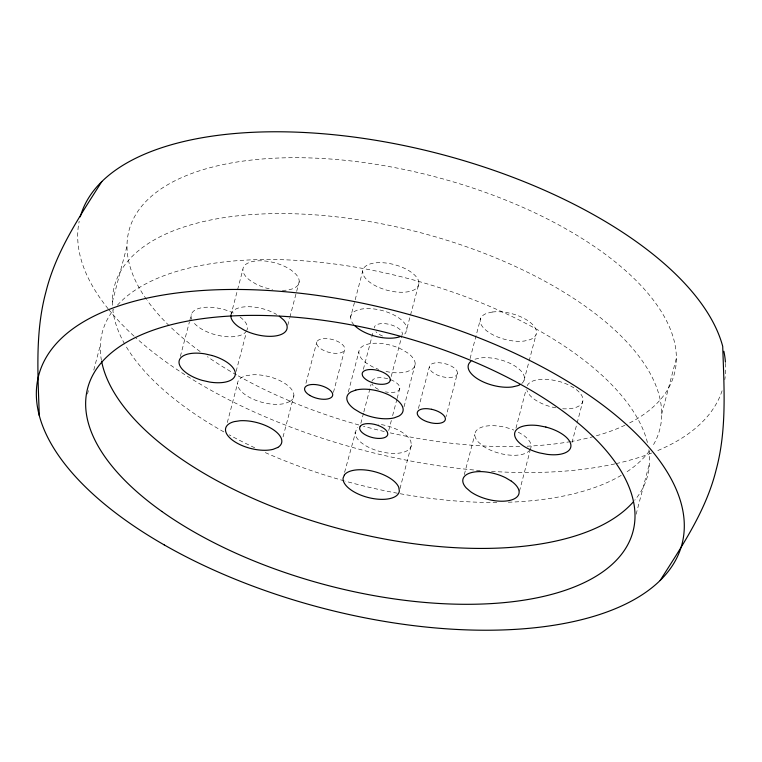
<?xml version="1.0" encoding="UTF-8"?>
<svg xmlns="http://www.w3.org/2000/svg" width="762" height="762" viewBox="0 0 762 762"><rect width="100%" height="100%" fill="white"/><g stroke="black" fill="none" stroke-linecap="round" stroke-linejoin="round"><path stroke-width="0.57" stroke-dasharray="3.81 2.86" d="M87.497 394.049L88.392 390.62M93.774 370.103L100.355 345.015M112.338 302.019L126.997 246.145M180.356 356.445L189.395 321.983M189.7 320.84L191.51 313.944M230.819 315.478L242.878 269.538M236.125 371.418L246.069 333.518M227.314 422.539L237.554 383.486M287.76 325.269L289.57 318.383M289.865 317.23L299.209 281.626M283.045 436.931L293.884 395.583M305.943 383.353L316.792 342.014M354.025 324.917A28.918 13.306 14.7 0 1 351.368 321.05L350.568 317.344L362.617 271.405A28.918 13.306 14.7 0 1 391.42 263.928A28.918 13.306 14.7 0 1 418.957 283.502L405.775 332.737A28.918 13.306 14.7 0 1 402.812 335.394M333.451 392.354L344.595 349.863A14.459 6.658 14.7 0 0 325.688 338.538A14.459 6.658 14.7 0 0 321.793 349.415A14.459 6.658 14.7 0 0 344.595 349.863M348.329 391.992L358.873 351.796M363.36 369.303L373.304 331.403M344.586 472.373L356.464 428.939A28.918 13.306 14.7 0 1 357.816 427.558M360.836 423.405L363.541 413.071M363.845 411.918L371.075 384.353M391.22 376.495L401.764 336.299M388.696 430.597L391.411 420.262M392.611 415.671L396.831 399.593M397.135 398.44L399.85 388.106L399.45 386.248A14.459 6.658 14.7 0 0 389.715 379.333M404.031 406.765L415.176 364.265M418.424 408.442L429.273 367.103A14.459 6.658 14.7 0 1 440.017 362.807L443.675 363.36A14.459 6.658 14.7 0 1 457.438 373.151L445.989 416.785M399.955 488.68L411.404 445.037L410.813 441.369A28.918 13.306 14.7 0 0 378.4 424.167M470.068 358.626L480.612 318.43M464.296 474.631L474.84 434.435M523.999 380.552L528.818 362.179M529.114 361.036L536.048 334.613M515.969 428.187L526.209 389.134M519.427 491.319L529.971 451.123M530.276 449.971L531.181 446.522A28.918 13.306 14.7 0 0 523.37 435.188L517.636 431.787M571.967 442.608L576.786 424.234M577.091 423.081L582.816 401.26M661.711 414.042L676.37 358.169M636.127 514.236L649.595 462.925M371.961 381.238L372.247 380.409A14.459 6.658 14.7 0 1 388.82 379.038M418.957 283.502L417.833 286.798A28.918 13.306 14.7 0 1 390.154 290.979A28.918 13.306 14.7 0 1 363.417 275.111L362.617 271.405M401.812 335.651L402.374 334.004A14.459 6.658 14.7 0 0 388.601 324.212A14.459 6.658 14.7 0 0 374.209 327.955M555.879 407.803L551.717 406.994A28.918 13.306 14.7 0 1 526.961 390.43M457.438 373.151A14.459 6.658 14.7 0 1 443.046 376.885L439.407 375.876A14.459 6.658 14.7 0 1 429.273 367.103M146.523 299.466A281.93 129.75 14.7 0 1 434.007 176.498A281.93 129.75 14.7 0 1 626.002 424.739M624.954 425.234A281.93 129.75 14.7 0 1 595.874 435.921M593.817 436.493A281.93 129.75 14.7 0 1 571.776 441.388M570.614 441.598A281.93 129.75 14.7 0 1 526.637 446.218M519.722 446.465A281.93 129.75 14.7 0 1 390.106 432.854M384.324 431.521A281.93 129.75 14.7 0 1 363.464 426.244M358.854 424.967A281.93 129.75 14.7 0 1 237.515 375.466M236.477 374.875A281.93 129.75 14.7 0 1 207.416 356.711M200.187 351.596A281.93 129.75 14.7 0 1 169.945 326.422M169.145 325.65A281.93 129.75 14.7 0 1 147.199 300.418M649.329 451.028A281.93 129.75 14.7 0 1 624.888 473.116M621.24 475.345A281.93 129.75 14.7 0 1 507.387 502.263M496.853 502.472A281.93 129.75 14.7 0 1 345.348 481.165M344.195 480.841A281.93 129.75 14.7 0 1 263.042 451.59M254.727 447.77A281.93 129.75 14.7 0 1 229.124 434.816M223.895 431.921A281.93 129.75 14.7 0 1 125.197 344.929M124.654 343.986A281.93 129.75 14.7 0 1 112.786 309.696M112.424 305.276A281.93 129.75 14.7 0 1 419.614 232.448A281.93 129.75 14.7 0 1 652.339 446.599M648.881 449.742A281.93 129.75 14.7 0 1 634.698 500.253M101.451 360.464A281.93 129.75 14.7 0 1 113.862 309.401M117.443 305.152A281.93 129.75 14.7 0 1 406.546 278.12A281.93 129.75 14.7 0 1 647.519 442.922M246.583 330.87A28.918 13.306 14.7 0 1 221.609 336.099L214.265 334.442A28.918 13.306 14.7 0 1 192.738 321.24M191.719 319.316A28.918 13.306 14.7 0 1 216.865 307.915L224.209 309.582A28.918 13.306 14.7 0 1 235.468 314.154M240.068 317.059A28.918 13.306 14.7 0 1 246.964 330.07M411.404 445.037A28.918 13.306 14.7 0 1 381.829 451.952A28.918 13.306 14.7 0 1 355.13 432.178M385.991 371.465A28.918 13.306 14.7 0 0 406.203 371.942L410.889 370.151A28.918 13.306 14.7 0 0 407.66 352.939L401.993 349.51A28.918 13.306 14.7 0 0 367.846 344.119L363.16 345.91A28.918 13.306 14.7 0 0 366.389 363.122L372.056 366.551A28.918 13.306 14.7 0 0 378.743 369.399M350.568 317.344A28.918 13.306 14.7 0 1 379.362 309.867A28.918 13.306 14.7 0 1 406.898 329.441M230.981 314.325A28.918 13.306 14.7 0 1 248.222 306.705A28.918 13.306 14.7 0 1 276.635 314.468M521.751 383.496A28.918 13.306 14.7 0 0 514.502 365.76A28.918 13.306 14.7 0 0 480.241 357.969L474.793 359.245A28.918 13.306 14.7 0 0 471.649 360.817M562.661 408.765A28.918 13.306 14.7 0 0 582.882 398.593A28.918 13.306 14.7 0 0 557.917 381.105L550.564 379.676A28.918 13.306 14.7 0 0 526.809 386.839M399.85 388.106A14.459 6.658 14.7 0 1 385.448 391.849M378.447 389.43A14.459 6.658 14.7 0 1 372.075 383.915M722.09 390.754A332.537 153.038 14.7 0 1 655.682 451.437M651.681 453.019A332.537 153.038 14.7 0 1 615.991 463.639M614.782 463.906A332.537 153.038 14.7 0 1 491.061 471.354M480.317 470.564A332.537 153.038 14.7 0 1 134.969 336.975M134.045 336.128A332.537 153.038 14.7 0 1 108.842 309.667M108.147 308.81A332.537 153.038 14.7 0 1 79.21 221.237M725.519 363.35A332.537 153.038 14.7 0 1 724.776 379.695M382.61 336.071A14.459 6.658 14.7 0 1 375.933 331.737M282.378 290.398A28.918 13.306 14.7 0 0 295.751 274.053L291.408 270.291A28.918 13.306 14.7 0 0 251.574 261.747A28.918 13.306 14.7 0 0 250.679 280.873L256.413 284.274A28.918 13.306 14.7 0 0 272.51 289.522M530.057 449.818A28.918 13.306 14.7 0 1 482.651 445.77L478.298 442.008A28.918 13.306 14.7 0 1 482.07 427.072A28.918 13.306 14.7 0 1 513.883 430.092M289.798 401.536L285.198 403.374A28.918 13.306 14.7 0 1 245.364 394.83A28.918 13.306 14.7 0 1 246.25 375.695L252.184 374.799A28.918 13.306 14.7 0 1 286.083 384.248A28.918 13.306 14.7 0 1 289.798 401.536M492.29 312.029L486.842 313.306A28.918 13.306 14.7 0 0 487.461 331.441A28.918 13.306 14.7 0 0 524.361 341.024L529.819 339.738A28.918 13.306 14.7 0 0 529.199 321.602A28.918 13.306 14.7 0 0 492.29 312.029"/><path stroke-width="1.14" d="M101.822 181.566C79.724 216.389 55.912 251.412 45.891 292.027C34.985 332.27 37.948 374.437 39.281 415.585M660.178 580.434C682.276 545.611 706.088 510.588 716.109 469.973C727.015 429.73 724.052 387.563 722.719 346.415A332.537 153.038 14.7 0 0 400.279 144.799A332.537 153.038 14.7 0 0 80.286 216.827M279.349 316.23L283.702 319.992A28.918 13.306 14.7 0 1 278.463 335.366A28.918 13.306 14.7 0 1 244.364 330.213L238.63 326.812A28.918 13.306 14.7 0 1 230.819 315.478M633.251 501.948A281.93 129.75 14.7 0 1 341.119 529.228A281.93 129.75 14.7 0 1 101.67 361.598M400.221 336.604A28.918 13.306 14.7 0 1 354.768 325.679M519.96 384.686A28.918 13.306 14.7 0 1 517.76 385.677L512.312 386.963A28.918 13.306 14.7 0 1 478.05 379.162A28.918 13.306 14.7 0 1 470.811 361.436M723.871 351.272A332.537 153.038 14.7 0 1 725.434 362.15M360.188 426.349L359.626 427.996A14.459 6.658 14.7 0 0 373.399 437.788A14.459 6.658 14.7 0 0 387.791 434.045L387.401 432.197A14.459 6.658 14.7 0 0 374.028 424.263A14.459 6.658 14.7 0 0 360.188 426.349M390.315 379.943L389.753 381.591A14.459 6.658 14.7 0 1 375.923 383.677A14.459 6.658 14.7 0 1 362.55 375.752L362.15 373.894A14.459 6.658 14.7 0 1 376.552 370.151A14.459 6.658 14.7 0 1 390.315 379.943M344.405 474.878L343.081 478.117A28.918 13.306 14.7 0 0 369.78 497.9A28.918 13.306 14.7 0 0 399.345 490.976L398.764 487.309A28.918 13.306 14.7 0 0 372.647 471.202A28.918 13.306 14.7 0 0 344.405 474.878M277.749 447.475L273.139 449.313A28.918 13.306 14.7 0 1 233.305 440.769A28.918 13.306 14.7 0 1 234.201 421.634L240.135 420.738A28.918 13.306 14.7 0 1 274.034 430.187A28.918 13.306 14.7 0 1 277.749 447.475M355.797 390.058L351.111 391.849A28.918 13.306 14.7 0 0 354.34 409.061L360.007 412.49A28.918 13.306 14.7 0 0 394.154 417.881L398.84 416.09A28.918 13.306 14.7 0 0 395.611 398.878L389.944 395.449A28.918 13.306 14.7 0 0 355.797 390.058M431.625 409.299L427.968 408.746A14.459 6.658 14.7 0 0 417.224 413.042A14.459 6.658 14.7 0 0 427.358 421.815L430.987 422.824A14.459 6.658 14.7 0 0 445.389 419.09A14.459 6.658 14.7 0 0 431.625 409.299M545.859 427.044L538.505 425.615A28.918 13.306 14.7 0 0 514.598 434.531A28.918 13.306 14.7 0 0 539.658 452.933L547.011 454.352A28.918 13.306 14.7 0 0 570.928 445.446A28.918 13.306 14.7 0 0 545.859 427.044M212.16 355.521L204.816 353.854A28.918 13.306 14.7 0 0 179.041 361.579A28.918 13.306 14.7 0 0 202.216 380.381L209.56 382.038A28.918 13.306 14.7 0 0 235.325 374.323A28.918 13.306 14.7 0 0 212.16 355.521M511.321 481.127L505.587 477.726A28.918 13.306 14.7 0 0 471.488 472.573A28.918 13.306 14.7 0 0 466.249 487.947L470.592 491.709A28.918 13.306 14.7 0 0 510.426 500.253A28.918 13.306 14.7 0 0 511.321 481.127M161.782 511.407A281.93 129.75 14.7 0 0 623.983 550.926A281.93 129.75 14.7 0 0 295.189 317.192A281.93 129.75 14.7 0 0 161.782 511.407M309.734 395.354A14.459 6.658 14.7 0 0 332.546 395.802A14.459 6.658 14.7 0 0 313.639 384.477A14.459 6.658 14.7 0 0 309.734 395.354M164.201 544.897A332.537 153.038 14.7 0 0 681.714 545.173A332.537 153.038 14.7 0 0 235.039 289.455A332.537 153.038 14.7 0 0 164.201 544.897"/></g></svg>
